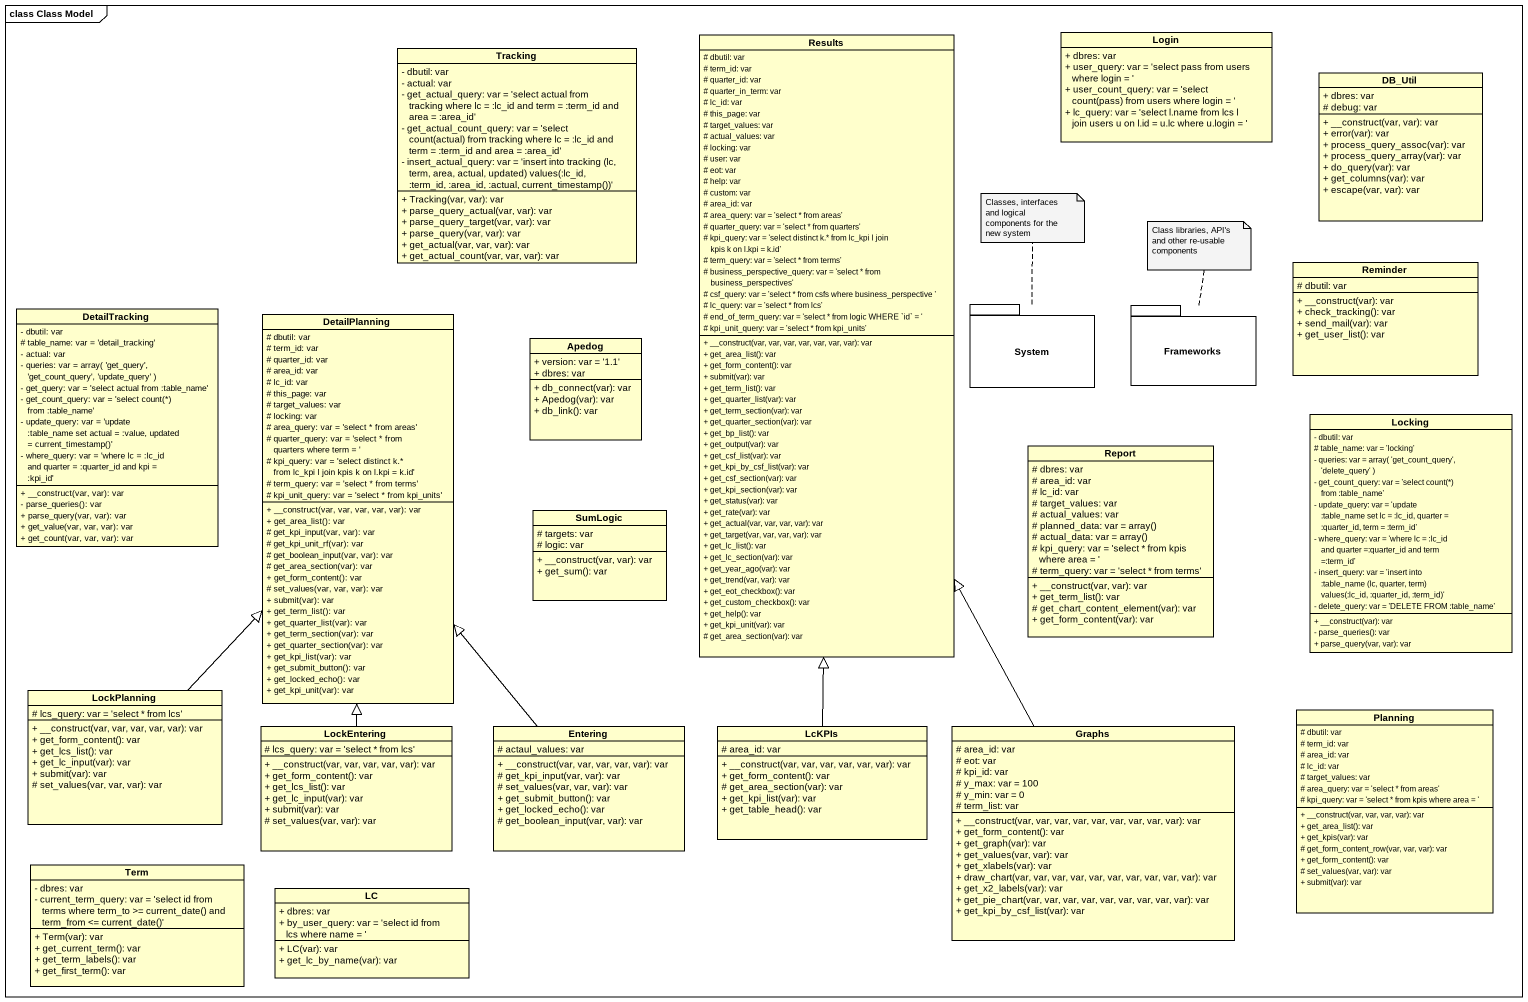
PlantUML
@startuml
mainframe class Class Model
hide circle
hide empty members
skinparam classAttributeIconSize 0
class Tracking {
  - dbutil: var
  - actual: var
  - get_actual_query: var = 'select actual from tracking where lc = :lc_id and term = :term_id and area = :area_id'
  {field} - get_actual_count_query: var = 'select count(actual) from tracking where lc = :lc_id and term = :term_id and area = :area_id'
  {field} - insert_actual_query: var = 'insert into tracking (lc, term, area, actual, updated) values(:lc_id, :term_id, :area_id, :actual, current_timestamp())'
  + Tracking(var, var): var
  + parse_query_actual(var, var): var
  + parse_query_target(var, var): var
  + parse_query(var, var): var
  + get_actual(var, var, var): var
  + get_actual_count(var, var, var): var
}
class Results {
  # dbutil: var
  # term_id: var
  # quarter_id: var
  # quarter_in_term: var
  # lc_id: var
  # this_page: var
  # target_values: var
  # actual_values: var
  # locking: var
  # user: var
  # eot: var
  # help: var
  # custom: var
  # area_id: var
  # area_query: var = 'select * from areas'
  # quarter_query: var = 'select * from quarters'
  # kpi_query: var = 'select distinct k.* from lc_kpi l join kpis k on l.kpi = k.id'
  # term_query: var = 'select * from terms'
  # business_perspective_query: var = 'select * from business_perspectives'
  # csf_query: var = 'select * from csfs where business_perspective '
  # lc_query: var = 'select * from lcs'
  # end_of_term_query: var = 'select * from logic WHERE `id` = '
  # kpi_unit_query: var = 'select * from kpi_units'
  + __construct(var, var, var, var, var, var, var): var
  + get_area_list(): var
  + get_form_content(): var
  + submit(var): var
  + get_term_list(): var
  + get_quarter_list(var): var
  + get_term_section(var): var
  + get_quarter_section(var): var
  + get_bp_list(): var
  + get_output(var): var
  + get_csf_list(var): var
  + get_kpi_by_csf_list(var): var
  + get_csf_section(var): var
  + get_kpi_section(var): var
  + get_status(var): var
  + get_rate(var): var
  + get_actual(var, var, var, var): var
  + get_target(var, var, var, var): var
  + get_lc_list(): var
  + get_lc_section(var): var
  + get_year_ago(var): var
  + get_trend(var, var): var
  + get_eot_checkbox(): var
  + get_custom_checkbox(): var
  + get_help(): var
  + get_kpi_unit(var): var
  # get_area_section(var): var
}
class Login {
  + dbres: var
  + user_query: var = 'select pass from users where login = '
  {field} + user_count_query: var = 'select count(pass) from users where login = '
  + lc_query: var = 'select l.name from lcs l join users u on l.id = u.lc where u.login = '
}
class DB_Util {
  + dbres: var
  # debug: var
  + __construct(var, var): var
  + error(var): var
  + process_query_assoc(var): var
  + process_query_array(var): var
  + do_query(var): var
  + get_columns(var): var
  + escape(var, var): var
}
class Reminder {
  # dbutil: var
  + __construct(var): var
  + check_tracking(): var
  + send_mail(var): var
  + get_user_list(): var
}
package System {
}
package Frameworks {
}
class DetailTracking {
  - dbutil: var
  # table_name: var = 'detail_tracking'
  - actual: var
  {field} - queries: var = array( 'get_query', 'get_count_query', 'update_query' )
  - get_query: var = 'select actual from :table_name'
  {field} - get_count_query: var = 'select count(*) from :table_name'
  {field} - update_query: var = 'update :table_name set actual = :value, updated = current_timestamp()'
  - where_query: var = 'where lc = :lc_id and quarter = :quarter_id and kpi = :kpi_id'
  + __construct(var, var): var
  - parse_queries(): var
  + parse_query(var, var): var
  + get_value(var, var, var): var
  + get_count(var, var, var): var
}
class DetailPlanning {
  # dbutil: var
  # term_id: var
  # quarter_id: var
  # area_id: var
  # lc_id: var
  # this_page: var
  # target_values: var
  # locking: var
  # area_query: var = 'select * from areas'
  # quarter_query: var = 'select * from quarters where term = '
  # kpi_query: var = 'select distinct k.* from lc_kpi l join kpis k on l.kpi = k.id'
  # term_query: var = 'select * from terms'
  # kpi_unit_query: var = 'select * from kpi_units'
  + __construct(var, var, var, var, var): var
  + get_area_list(): var
  # get_kpi_input(var, var): var
  # get_kpi_unit_rf(var): var
  # get_boolean_input(var, var): var
  # get_area_section(var): var
  + get_form_content(): var
  # set_values(var, var, var): var
  + submit(var): var
  + get_term_list(): var
  + get_quarter_list(var): var
  + get_term_section(var): var
  + get_quarter_section(var): var
  + get_kpi_list(var): var
  + get_submit_button(): var
  + get_locked_echo(): var
  + get_kpi_unit(var): var
}
class Apedog {
  + version: var = '1.1'
  + dbres: var
  + db_connect(var): var
  + Apedog(var): var
  + db_link(): var
}
class Locking {
  - dbutil: var
  # table_name: var = 'locking'
  {field} - queries: var = array( 'get_count_query', 'delete_query' )
  {field} - get_count_query: var = 'select count(*) from :table_name'
  - update_query: var = 'update :table_name set lc = :lc_id, quarter = :quarter_id, term = :term_id'
  - where_query: var = 'where lc = :lc_id and quarter =:quarter_id and term =:term_id'
  {field} - insert_query: var = 'insert into :table_name (lc, quarter, term) values(:lc_id, :quarter_id, :term_id)'
  - delete_query: var = 'DELETE FROM :table_name'
  + __construct(var): var
  - parse_queries(): var
  + parse_query(var, var): var
}
class Report {
  # dbres: var
  # area_id: var
  # lc_id: var
  # target_values: var
  # actual_values: var
  {field} # planned_data: var = array()
  {field} # actual_data: var = array()
  # kpi_query: var = 'select * from kpis where area = '
  # term_query: var = 'select * from terms'
  + __construct(var, var): var
  + get_term_list(): var
  # get_chart_content_element(var): var
  + get_form_content(var): var
}
class SumLogic {
  # targets: var
  # logic: var
  + __construct(var, var): var
  + get_sum(): var
}
class LockPlanning {
  # lcs_query: var = 'select * from lcs'
  + __construct(var, var, var, var, var): var
  + get_form_content(): var
  + get_lcs_list(): var
  + get_lc_input(var): var
  + submit(var): var
  # set_values(var, var, var): var
}
class Planning {
  # dbutil: var
  # term_id: var
  # area_id: var
  # lc_id: var
  # target_values: var
  # area_query: var = 'select * from areas'
  # kpi_query: var = 'select * from kpis where area = '
  + __construct(var, var, var, var): var
  + get_area_list(): var
  + get_kpis(var): var
  # get_form_content_row(var, var, var): var
  + get_form_content(): var
  # set_values(var, var): var
  + submit(var): var
}
class LockEntering {
  # lcs_query: var = 'select * from lcs'
  + __construct(var, var, var, var, var): var
  + get_form_content(): var
  + get_lcs_list(): var
  + get_lc_input(var): var
  + submit(var): var
  # set_values(var, var): var
}
class Entering {
  # actaul_values: var
  + __construct(var, var, var, var, var): var
  # get_kpi_input(var, var): var
  # set_values(var, var, var): var
  + get_submit_button(): var
  + get_locked_echo(): var
  # get_boolean_input(var, var): var
}
class LcKPIs {
  # area_id: var
  + __construct(var, var, var, var, var, var): var
  + get_form_content(): var
  # get_area_section(var): var
  + get_kpi_list(var): var
  + get_table_head(): var
}
class Graphs {
  # area_id: var
  # eot: var
  # kpi_id: var
  # y_max: var = 100
  # y_min: var = 0
  # term_list: var
  + __construct(var, var, var, var, var, var, var, var, var): var
  + get_form_content(): var
  + get_graph(var): var
  + get_values(var, var): var
  + get_xlabels(var): var
  + draw_chart(var, var, var, var, var, var, var, var, var, var): var
  + get_x2_labels(var): var
  + get_pie_chart(var, var, var, var, var, var, var, var, var): var
  + get_kpi_by_csf_list(var): var
}
class Term {
  - dbres: var
  {field} - current_term_query: var = 'select id from terms where term_to >= current_date() and term_from <= current_date()'
  + Term(var): var
  + get_current_term(): var
  + get_term_labels(): var
  + get_first_term(): var
}
class LC {
  + dbres: var
  + by_user_query: var = 'select id from lcs where name = '
  + LC(var): var
  + get_lc_by_name(var): var
}
LockPlanning -up-|> DetailPlanning
LockEntering -up-|> DetailPlanning
Entering -up-|> DetailPlanning
LcKPIs -up-|> Results
Graphs -up-|> Results
note top of System : Classes, interfaces and logical components for the new system
note top of Frameworks : Class libraries, API's and other re-usable components
@enduml
